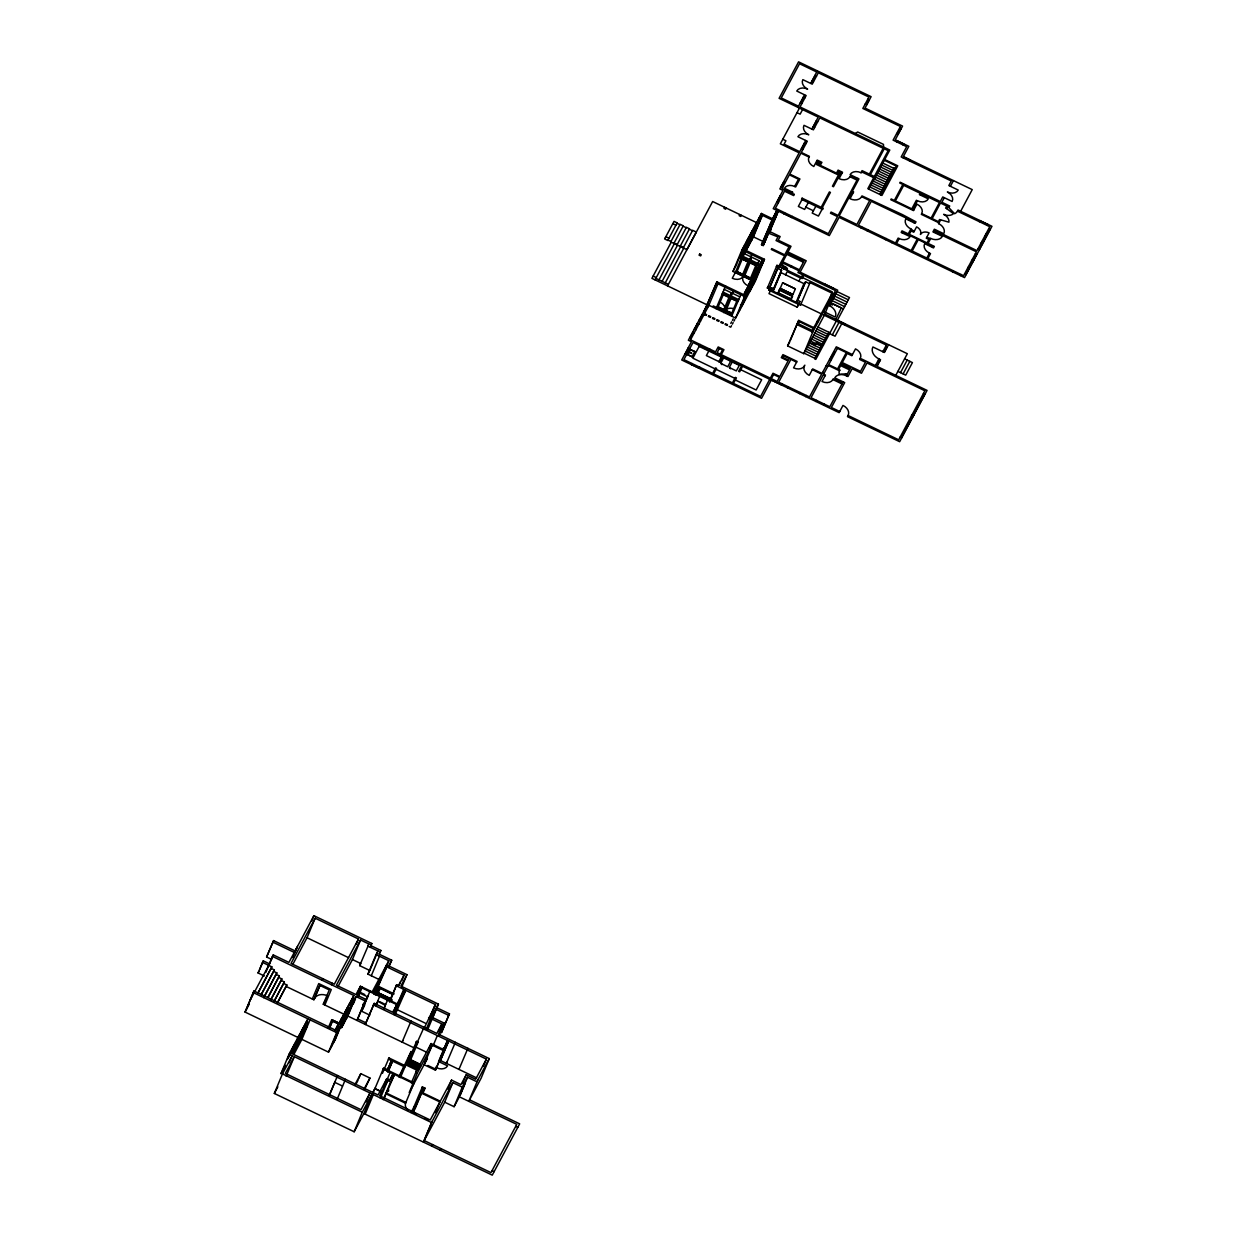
<?xml version="1.0" encoding="UTF-8"?>
<svg xmlns="http://www.w3.org/2000/svg" width="1237" height="1237" viewBox="0 0 1237 1237"><rect width="100%" height="100%" fill="white"/><g stroke="black" fill="none" stroke-linecap="round" stroke-linejoin="round"><path stroke-width="1.5" d="M828.759 301.534L832.285 291.87L776.991 265.321L776.388 266.45L778.212 267.331L768.687 289.891L770.512 290.772L771.702 287.912L773.79 288.901L772.677 291.004L796.674 302.524L805.565 281.773L809.477 283.66L810.034 282.608L833.243 293.757L824.29 315.28L803.787 353.658L787.613 345.896L798.7 320.383L813.822 327.65L812.044 331.717M264.331 975.962L258.069 972.962L263.28 960.855L269.542 963.87L250.245 999.96M259.615 969.669L263.28 960.855M271.645 959.433L266.589 957.005L273.593 940.599L295.519 951.114L297.452 946.46M273.593 940.599L266.589 957.005M298.117 1037.549L245.034 1012.067L253.987 990.992L335.382 1030.065L353.859 995.491L272.465 956.417L273.269 954.902L288.932 962.417L313.904 915.674L371.811 943.475L370.342 947.032M245.854 1010.536L253.987 990.992M265.8 972.437L272.465 956.417M269.542 963.87L273.269 954.902M258.038 993.095L271.862 966.886L262.46 962.371M261.409 994.471L274.367 969.901L271.228 968.401M263.914 997.47L276.856 972.916L273.733 971.416M268.182 997.192L279.361 975.931L276.238 974.431M270.687 1000.207L281.866 978.946L278.742 977.446M292.643 957.593L296.648 947.975M274.057 1001.583L284.371 981.962L281.232 980.446M311.678 921.008L313.904 915.674M277.444 1002.944L286.876 984.977L283.737 983.461M292.844 964.319L307.039 937.739L315.172 918.194L358.483 938.991L356.271 944.31M304.256 1027.7L307.951 1018.824L289.071 1054.156L280.938 1073.701L285.376 1065.413M287.278 1059.506L306.25 1022.35L303.111 1029.88M312.327 999.001L318.744 983.585L331.269 989.6L324.852 1005.016M288.329 1057.295L290.571 1051.914L292.659 1052.919L295.705 1047.213L293.463 1052.594M291.932 1050.259L293.617 1046.224M444.702 1102.182L454.087 1106.698L462.236 1087.153L452.835 1082.638L444.702 1102.182L423.379 1142.091L431.512 1122.547L372.043 1093.987L363.894 1113.532L354.153 1131.762L274.32 1093.446L282.453 1073.902L292.21 1055.656L289.071 1054.156M292.179 1050.074L294.421 1044.693M295.798 1043.038L297.468 1039.003M286.242 986.492L313.889 999.759L319.873 985.41L329.258 989.925L323.29 1004.274L343.979 1014.201M296.602 1041.508L298.287 1037.472M313.889 999.759L320.012 985.487M301.333 1031.782L296.803 1041.43M300.467 1034.287L302.137 1030.251M289.242 1062.769L292.21 1055.656M302.941 1029.942L305.183 1024.561M286.149 1076.205L294.298 1056.661L369.956 1092.982L366.245 1101.873M293.648 1054.821L301.905 1039.358L310.039 1019.814L291.978 1053.646L378.074 1094.961L386.794 1078.633L389.67 1080.009L393.01 1073.731L383.099 1068.984L383.516 1068.211L386.64 1069.727L387.351 1068.397L388.387 1068.892L387.691 1070.221L414.039 1082.87L405.566 1103.203A9.277 6.881 22.6 0 0 408.055 1110.501M338.118 986.337L352.437 959.541L360.57 939.996L368.92 944.001L359.673 965.633L369.848 970.519L367.915 974.122L379.125 979.518M328.253 1027.901L331.748 1019.675L339.556 1023.416L331.748 1019.675M329.444 1028.133L332.49 1020.896L338.211 1023.633L335.32 1030.591M329.599 1027.854L332.49 1020.896M341.118 1024.762L338.072 1030.467L335.985 1029.462L336.959 1027.127L339.046 1028.133L330.897 1047.677M337.577 1027.236L340.005 1021.422L342.092 1022.427L333.944 1041.971M348.788 1010.413L342.695 1021.808L340.608 1020.819L341.567 1018.484L343.654 1019.489L335.521 1039.034L328.516 1052.146L301.905 1039.358M340.376 1023.185L341.783 1019.597M328.516 1052.146L336.65 1032.601L355.947 996.496L365.07 1000.872L356.936 1020.432L357.756 1018.901L365.889 999.357L357.014 995.105L361.08 987.497L396.814 1004.66L394.603 1009.995M341.52 1021.855L345.618 1012.021L340.283 1022.071M340.577 1025.226L342.572 1020.448M343.917 1016.922L349.236 1004.135L351.323 1005.14L343.19 1024.684M349.87 1004.258L352.282 998.445L354.37 999.434L346.236 1018.994M350.164 1004.382L353.859 995.491M339.928 1026.818L341.613 1027.638L349.746 1008.078L347.659 1007.088L340.608 1020.819M341.613 1027.638L347.813 1016.041L355.947 996.496M357.478 993.342L360.446 986.245L372.182 991.873L388.835 960.716L376.048 954.577L377.981 950.975L367.806 946.089L368.92 944.001M353.318 1003.98L355.545 998.661M357.385 996.388L361.08 987.497M358.111 997.099L362.271 987.111M367.915 974.122L376.048 954.577M369.848 970.519L377.981 950.975M379.403 954.005L380.872 950.449L370.698 945.563L371.811 943.475M371.301 975.761L379.434 956.216M369.817 1015.144L361.544 1011.186L370.095 990.868M361.962 1010.428L367.93 996.079L367.528 996.836L359.704 993.079L360.106 992.321L364.791 994.579M329.351 1095.023L337.624 1075.556M329.49 1095.101L334.794 1082.344M373.914 994.223L379.836 979.998M382.156 975.56L386.593 964.891L406.942 974.663L401.762 987.111M388.928 999.697L375.151 993.095L383.284 973.55M385.867 967.829L388.835 960.716M375.151 993.095L386.825 966.917L404.051 975.189L401.824 980.508M388.774 967.303L391.727 960.206L378.939 954.067L380.872 950.449M374.239 1003.362L365.286 1024.437L374.239 1003.362L392.763 1012.253L396.814 1004.66M375.847 1005.619L380.006 995.63M337.314 1098.858L345.448 1079.313M383.934 1008.542L387.83 999.388M383.686 1009.377L385.001 1006.191M389.469 1001.707L396.644 984.729L398.469 985.611L404.051 975.189M389.732 1001.831L396.644 984.729M358.715 1078.695L360.802 1073.654L369.94 1078.045L364.544 1089.642M399.025 985.363L400.51 981.807M394.155 1010.815L396.319 1005.604L397.386 1006.129L393.892 1014.51M397.525 1004.135L403.695 989.337M401.035 998.723L404.746 989.847L396.134 985.703M395.144 1014.634L405.813 990.358L435.517 1004.614L430.352 1017.061M354.153 1131.762L362.286 1112.218L372.043 1093.987M372.801 1093.446L374.796 1088.684L381.305 1091.807M383.516 1068.211L374.966 1088.529L382.017 1091.9M365.178 1114.135L373.311 1094.59M382.465 1073.314L388.99 1057.96L405.427 1065.846L406.324 1063.696L417.286 1068.954L411.333 1082.916M387.444 1069.804L391.51 1060.604L388.387 1059.104L388.99 1057.96M387.073 1071.257L391.51 1060.604M387.954 1070.051L390.923 1062.939M387.738 1072.077L392.562 1061.099L404.824 1066.99L412.632 1052.362L411.071 1051.605L398.809 1076.901M716.177 283.397L706.714 305.864L708.275 306.621L717.955 283.768L744.566 296.54L735.598 318.064L708.987 305.292L690.509 339.866L715.558 351.88L718.202 346.948L723.939 349.7L721.295 354.648L770.342 378.182L772.986 373.249L779.774 376.512L788.093 360.926L781.305 357.663L782.928 354.632L797.03 361.39L793.566 367.853A8.69 6.448 22.6 0 0 804.437 365.905L804.854 365.147M388.124 1071.768L392.562 1061.099M772.414 218.717L761.435 213.444L741.937 249.92L762.286 259.693L743.607 294.653L716.996 281.881L703.93 311.693M383.362 1086.875L386.794 1078.633M387.181 1079.468L390.15 1072.355M380.362 1098.286L387.753 1080.519L390.629 1081.896L383.223 1099.662M390.799 1079.066L393.01 1073.731M384.073 1098.487L394.588 1074.489L413.699 1083.658L414.039 1082.87M718.109 306.931L723.444 294.22L729.181 296.973L723.846 309.683L718.109 306.931L723.846 309.683M757.632 264.424L750.983 280.088L732.984 271.444L741.937 249.92M736.015 265.445L746.514 241.849M741.829 251.451L743.468 247.555L745.03 248.297L748.076 242.607M739.741 258.116L743.824 248.297M739.865 258.224L741.906 253.322M743.282 250.044L745.323 245.142M399.597 1077.272L404.035 1066.619M744.952 247.616L747.009 242.715M749.282 237.241L750.364 234.628M743.947 250.91L745.942 246.117L744.38 245.359M749.545 237.025L751.184 233.113L752.745 233.855L755.792 228.165L754.23 227.407L749.545 237.025L751.122 237.767M400.386 1077.643L406.324 1063.696M408.179 1058.563L411.071 1051.605M747.457 243.674L749.498 238.756M742.123 257.342L749.792 238.896M751.679 233.963L756.456 224.098L756.085 224.995M406.076 1064.763L406.942 1063.124L417.905 1068.381L417.024 1070.02M407.329 1063.619L407.885 1062.258L418.848 1067.531M410.143 1061.037L418.121 1042.095L416.56 1041.353L409.71 1057.573L411.272 1058.331L409.014 1061.052M736.974 271.63L742.215 259.074L747.952 261.827L742.71 274.382L736.974 271.63L742.71 274.382M742.324 253.956L743.885 254.714L744.488 253.276L742.958 256.121M419.157 1067.237L408.195 1061.98L407.638 1063.341L408.519 1061.686L419.467 1066.959M759.363 218.408L761.435 213.444M412.632 1052.362L408.581 1062.475L409.772 1060.542L420.719 1065.815M747.736 247.493L756.704 225.969L755.142 225.227M408.89 1062.196L409.447 1060.836L420.41 1066.093M748.555 245.977L757.508 224.454L755.946 223.696M419.791 1064.485L410.39 1059.97L409.834 1061.331L411.117 1058.918M412.338 1053.259L424.059 1027.282M751.601 240.272L760.554 218.748L758.992 218.006M745.463 251.76L753.426 236.855L762.379 215.331L772.166 220.031L761.497 244.756L763.198 245.575L777.114 214.001L775.584 213.274L772.336 219.351L773.867 220.093M424.183 1028.194L435.517 1004.614M429.347 1018.716L435.269 1004.49M729.892 296.818L730.495 295.674L723.073 292.102L722.454 293.246L729.892 296.818L731.531 292.86M730.495 295.674L731.593 293.045M730.526 296.756L723.769 312.59M738.164 300.854L730.68 297.189L732.922 292.102L732.319 293.246M426.27 1029.199L430.708 1018.53M725.933 310.688L731.856 313.1L725.933 310.688L731.082 298.303M432.378 1018.19L437.604 1005.619M427.615 1029.849L432.053 1019.18L428.62 1017.525M432.502 1018.314L438.424 1004.104L400.85 986.059L406.942 974.663M749.174 260.713L749.792 259.569L742.355 256.013L741.752 257.141L749.174 260.713L751.431 255.626L750.813 256.77L743.391 253.198M757.029 265.553L741.473 257.853L749.297 261.61L743.159 276.33A8.69 6.448 22.6 0 1 732.289 278.263L735.938 271.429M749.962 261.084L751.601 257.141L759.039 260.713L757.4 264.656L749.962 261.084L751.663 257.327M744.798 275.387L750.101 262.739L755.838 265.491L750.534 278.139L744.798 275.387L750.534 278.139M731.67 313.44L737.005 300.73L732.706 298.658M740.36 295.674L731.685 316.177L732.118 315.373L716.47 307.858L716.037 308.662L725.609 286.01M761.497 244.756L772.166 220.031M432.208 1045.172L417.348 1073.005L409.2 1092.549L424.075 1064.717L432.208 1045.172L443.557 1050.615L435.424 1070.16L424.075 1064.717M772.321 220.263L776.48 211.125L778.011 211.852L769.058 233.376L767.528 232.633M763.646 244.71L772.027 222.737M763.198 245.575L772.151 224.052L770.45 223.232M429.038 1048.512L431.11 1043.564L442.846 1049.192L443.65 1047.677L444.825 1048.234L435.424 1070.16M744.318 295.829L748.138 286.644L749.699 287.386M757.4 264.656L759.101 260.883M438.919 1031.009L441.872 1023.896L432.053 1019.18M433.213 1045.481L437.341 1035.57M738.999 311.399L746.452 293.463L744.89 292.721L756.255 271.444L757.833 272.186M754.756 276.763L759.518 265.352L742.045 305.694L740.468 304.951M439.073 1035.57L444.253 1023.138L431.512 1017.015L438.424 1004.104M758.157 269.62L762.286 259.693M448.66 1015.345L441.393 1032.802L449.479 1013.83L436.738 1007.722L435.919 1009.237L448.66 1015.345L449.479 1013.83M761.08 266.11L753.611 284.046L752.05 283.288M762.379 215.331L744.117 249.534L764.466 259.306L755.498 280.814L735.598 318.064M422.776 1093.462L424.987 1088.127L422.374 1086.875L413.838 1107.192L415.4 1107.935L412.972 1112.496L416.39 1114.135M412.972 1112.496L423.533 1088.39L421.972 1087.632L422.374 1086.875M415.4 1107.935L423.533 1088.39M373.419 1004.892L447.516 1040.456L438.563 1061.516L447.562 1065.846A8.69 6.448 22.6 0 1 436.692 1067.778L435.517 1067.222M444.562 1047.569L447.516 1040.456M448.691 1041.013L439.738 1062.088L448.691 1041.013L486.388 1059.119L483.435 1066.232M768.44 288.468L767.419 287.974L776.991 265.321M768.687 289.891L777.64 268.383L784.583 255.843L771.285 249.457L771.733 248.591L784.722 254.837L789.02 246.781L776.047 240.55L777.965 236.932L769.058 233.376M771.702 287.912L768.997 293.617L797.169 307.147L799.891 301.426L797.803 300.436M772.677 291.004L781.568 270.254L777.64 268.383M773.79 288.901L781.568 270.254M773.202 291.252L780.964 272.604M435.455 1112.635L439.893 1101.966L421.106 1092.951M432.332 1121.016L424.198 1140.56L490.981 1172.63L516.772 1124.371L459.375 1096.817L467.509 1077.272L476.894 1081.772L489.28 1058.594L438.362 1034.147L444.253 1023.138M780.222 288.376L782.634 282.747L795.36 288.855L792.948 294.483L780.222 288.376L792.948 294.483M447.871 1089.008L451.567 1080.117L460.953 1084.633L466.241 1074.752L475.627 1079.252L486.388 1059.119M458.942 1069.402L467.895 1048.327M462.53 1083.627L466.241 1074.752M460.179 1095.302L465.359 1082.854M796.164 302.261L803.926 283.613M796.674 302.524L805.565 281.773M797.169 307.147L799.891 301.426M477.714 1080.257L468.761 1101.332L481.147 1078.154L489.28 1058.594M798.685 304.302L800.525 305.183L810.034 282.608M790.428 340.237L798.7 320.383M803.787 353.658L812.74 332.135L833.243 293.757M686.813 354.169L692.55 356.921L695.194 351.633L689.488 349.174M735.381 272.465L744.89 249.905M258.069 972.962L258.873 971.432M245.034 1012.067L249.364 1003.949M257.775 993.234L271.862 966.886M261.162 994.594L274.367 969.901M263.667 997.61L276.856 972.916M671.258 242.158L651.914 278.356L707.224 304.92M267.934 997.331L279.361 975.931M673.871 243.411L683.272 225.814L680.149 224.314L670.748 241.911L686.922 249.673M655.053 279.871L674.335 243.766M270.424 1000.346L281.866 978.946M315.172 918.194L291.02 963.422L334.315 984.204L358.483 938.991M676.995 244.911L686.411 227.314L689.519 228.814L680.103 246.41M658.996 279.84L677.474 245.266M273.81 1001.707L284.371 981.962M662.12 281.356L680.597 246.766M277.196 1003.083L286.876 984.977M683.257 247.926L692.658 230.314L696.323 232.077M665.259 282.856L683.736 248.281M667.578 285.871L712.651 201.523L756.843 222.737M724.65 207.275L724.032 208.419L725.609 209.177L726.212 208.032M322.037 980.214L322.842 978.699M288.144 1057.867L292.55 1049.625M292.953 1048.651L295.226 1044.384M300.668 1034.209L302.184 1031.364M739.772 214.542L739.169 215.686L740.731 216.429L741.35 215.3M797.88 107.341L804.576 94.801M810.668 83.405L817.363 70.865M800.571 102.918L803.617 97.213M812.137 81.255L815.183 75.55M799.442 108.098L780.346 143.817L799.133 152.831L779.851 188.936L782.975 190.436L773.233 208.682L829.316 235.602L839.073 217.356L964.551 277.598L991.966 226.309L958.057 210.027L957.438 211.171A9.277 6.881 22.6 0 1 954.608 213.707L947.789 206.533L946.676 208.62L953.449 213.723A8.69 6.448 22.6 0 1 943.63 214.326A8.69 6.448 22.6 0 1 948.934 222.181L939.532 219.521L938.419 221.609L932.157 218.609L940.476 203.023L946.738 206.038L945.625 208.125L946.676 208.62M331.423 984.729L332.227 983.199M274.32 1093.446L277.861 1086.813M294.298 1056.661L285.36 1073.376L361.018 1109.697L369.956 1092.982M323.29 1004.274L327.016 997.285M802.566 109.598L800.138 114.16L796.999 112.66M360.57 939.996L336.402 985.209L355.978 994.594L360.446 986.245M716.996 281.881L715.682 284.34L717.244 285.098L717.955 283.768M708.043 303.39L688.344 340.252L691.468 341.752L681.726 359.998L761.559 398.314L771.3 380.084L781.32 384.645M689.921 337.902L692.967 332.212M694.591 329.166L697.637 323.46M699.261 320.429L702.307 314.724M685.344 353.844L688.39 348.154M359.673 965.633L360.787 963.546L352.437 959.541M687.865 354.663L689.117 352.313M689.241 352.066L690.493 349.731L694.73 351.633M751.926 235.386L748.88 241.076L747.318 240.334L745.695 244.246L748.741 238.54L748.37 239.437L749.931 240.194M732.984 271.444L736.572 264.703M744.164 250.786L746.452 246.503L744.875 245.761M746.885 245.885L750.302 239.298L748.23 238.138M750.735 238.664L754.168 232.077L752.591 231.319M754.601 231.443L758.018 224.856M749.158 244.539L752.204 238.834L750.627 238.092M691.576 353.009L691.297 353.504M740.02 261.935L740.839 260.419M743.885 254.714L744.689 253.198M723.444 294.22L729.181 296.973M742.215 259.074L747.952 261.827M805.735 140.477L799.751 151.687L784.088 144.172L785.912 140.755L782.789 139.255M811.828 129.081L818.229 117.113L779.094 98.326L798.576 61.85L871.111 96.672L865.019 108.067L902.577 126.097L895.279 139.781L908.839 146.291L903.366 156.558L972.236 189.617L960.654 211.28M781.521 186.4L783.964 181.839M801.731 148.595L804.777 142.889M813.312 126.932L816.358 121.226M692.163 356.735L694.807 351.787M700.173 344.505L692.859 358.173L715.032 368.827M777.145 201.956L780.191 196.266M338.211 1023.633L332.351 1021.174M335.985 1029.462L339.031 1023.757M348.262 1006.47L351.308 1000.764L353.395 1001.769L350.349 1007.475M691.375 364.621L691.993 363.492M341.489 1024.7L347.705 1013.01M749.297 261.61L743.159 276.33A8.69 6.448 22.6 0 0 747.937 285.778L751.586 278.943M730.68 297.189L731.283 296.045L738.721 299.617L738.102 300.761M772.336 219.351L776.48 211.125M333 1042.652L336.047 1036.962M345.278 1019.659L348.324 1013.969M750.101 262.739L755.838 265.491M778.011 211.852L772.615 223.201M766.476 235.185L767.713 231.968M794.278 194.425L793.675 195.57L784.536 191.194L775.398 208.28L828.357 233.716L837.495 216.614L830.46 213.228L831.078 212.068L838.129 215.454L857.009 180.107L849.958 176.721A8.69 6.448 22.6 0 1 839.088 178.669L842.536 172.237L838.098 170.103L836.49 173.118L820.301 165.356L821.925 162.341L817.224 160.083L813.791 166.516A8.69 6.448 22.6 0 1 808.998 157.068L809.4 156.326L801.313 152.445L807.297 141.234L797.911 136.719A8.69 6.448 22.6 0 1 808.782 134.787A8.69 6.448 22.6 0 1 804.004 125.324L813.389 129.839L819.791 117.871L883.187 148.285L869.379 174.139L862.065 170.629L860.967 172.701A8.69 6.448 22.6 0 0 850.097 174.649L858.957 178.901L852.355 191.271L853.654 191.905L850.005 198.74A9.277 6.881 22.6 0 0 861.601 196.668L869.688 200.549L856.901 224.485L839.15 215.965L851.953 192.029L853.252 192.663M763.136 244.462L765.811 239.452L764.667 238.911M791.757 191.781L791.154 192.926L782.016 188.55L789.345 174.834L798.468 179.226L794.602 186.462A8.118 6.015 22.6 0 0 784.459 188.287L792.809 192.292L792.206 193.405L794.293 194.41M699.199 368.379L699.817 367.25M709.822 349.128L706.373 355.591L718.898 361.606M737.005 300.73L732.52 298.998M783.933 213.815L784.536 212.671M365.07 1000.872L365.889 999.357M361.544 1011.186L364.095 1006.423M744.566 296.54L764.466 259.306M386.825 966.917L373.218 992.383L397.232 1003.903L404.746 989.847M743.669 298.689L763.569 261.455M730.789 323.383L731.608 321.867M732.412 320.352L733.232 318.821M388.681 965.896L391.727 960.206M731.546 325.656L730.727 327.186L729.165 326.429M732.35 324.14L733.17 322.625M733.974 321.094L734.793 319.579M379.465 986.94L376.419 992.646L392.083 1000.161M377.517 992.445L391.603 999.202L377.517 992.445L379.945 987.884L392.469 993.899M791.757 217.573L792.36 216.429M378.244 992.321L379.295 990.636M379.419 990.265L379.945 987.884M802.024 199.574L798.36 206.424L804.622 209.424L808.287 202.59M377.641 1001.212L385.264 1005.356M375.785 1005.403L377.44 1002.31M723.939 357.292L720.692 363.369L727.727 366.755L730.974 360.678M721.341 363.678L721.805 364.621L721.588 363.802M866.642 104.542L869.07 99.996M779.758 267.64L791 246.302L778.212 240.164L780.145 236.545L769.971 231.659L771.084 229.572L769.553 228.845M390.753 998.321L392.794 994.533L380.269 988.518M781.954 268.414L783.469 265.584M732.536 361.436L729.289 367.513L736.34 370.899L739.587 364.807M815.848 206.223L812.199 213.058L818.461 216.058L822.11 209.223M729.938 367.822L730.418 368.765L730.201 367.946M855.355 133.503L857.643 131.988L883.481 144.389L883.527 147.033M785.526 274.784L787.211 271.63L800.525 278.016L798.839 281.17M782.634 282.747L795.36 288.855M791.092 266.991L791.587 266.032M354.772 1084.957L360.802 1073.654M405.813 990.358L393.83 1012.778L436.8 1033.405L441.872 1023.896M356.287 1083.612L358.003 1080.38M393.706 1014.17L395.221 1011.325M849.958 176.721L850.36 175.994L857.396 179.365L857.921 178.406M363.864 1089.41L369.94 1078.045M801.004 277.861L802.643 274.8L797.942 272.557L804.035 261.146L787.474 253.198M802.071 278.65L803.818 275.372L835.516 290.587L827.862 304.905L829.424 305.663A10.437 7.731 22.6 0 1 835.161 317.012L824.213 311.755M372.136 1093.647L375.368 1087.771M411.055 1021.035L402.102 1042.111L402.906 1040.58M800.525 305.183L801.081 304.132L821.538 313.951M387.753 1080.519L379.635 1095.719L430.244 1120.011L439.893 1101.966M861.601 196.668L862.003 195.91L902.484 214.62L916.014 221.84L915.194 223.356L905.809 218.841A9.277 6.881 22.6 0 0 910.911 228.938L914.143 231.443M390.629 1081.896L394.588 1074.489M897.954 134.153L901 128.447M868.884 189.184L889.79 150.048L800.045 106.954L806.137 95.558L796.752 91.043A8.69 6.448 22.6 0 1 807.622 89.11A8.69 6.448 22.6 0 1 802.844 79.647L812.23 84.162L818.322 72.767L868.931 97.058L862.838 108.454L900.412 126.499L893.099 140.168L906.659 146.677L901.185 156.944L951.268 180.989L948.841 185.55L958.227 190.065A8.69 6.448 22.6 0 1 947.356 191.998A8.69 6.448 22.6 0 1 952.134 201.461L942.749 196.946L940.306 201.507L900.134 182.226L899.732 182.983L902.855 184.483L894.336 200.44L891.197 198.941L890.795 199.698L913.494 210.599L916.942 204.136A8.69 6.448 22.6 0 1 921.72 213.599L931.121 218.099L939.44 202.528L921.178 193.761L920.467 195.09M769.739 379.326L760.6 396.428L733.464 383.408L736.417 377.888L735.366 377.393L732.428 382.898L713.641 373.883L716.579 368.379L715.543 367.868L712.605 373.388L683.906 359.611L693.045 342.51L721.728 356.287L718.79 361.792L719.841 362.286L722.779 356.782L741.566 365.796L738.613 371.316L739.664 371.811L742.602 366.307L772.615 380.702M787.613 345.896L789.794 341.799M896.748 141.93L897.366 140.786M416.56 1041.353L416.142 1042.111L418.121 1042.095M406.385 1064.485L407.267 1062.83L418.214 1068.103L417.348 1069.742M407.004 1063.913L408.195 1061.98M410.39 1059.97L409.2 1061.903L410.081 1060.264L419.467 1064.763M824.816 285.453L825.435 284.309M903.01 144.93L903.628 143.786M860.983 227.886L861.586 226.742M879.909 194.441L894.026 168.016L895.016 168.479M880.883 194.936L896.315 166.067L884.316 160.3M781.212 384.846L781.83 383.702M832.64 289.211L833.259 288.066M903.273 157.949L903.876 156.805M417.286 1068.954L416.668 1070.098L405.721 1064.841M431.11 1043.564L415.771 1072.247L417.348 1073.005M811.688 331.64L832.207 293.262M867.245 230.886L867.848 229.742M832.702 298.921L835.748 293.215M425.111 1062.49L427.445 1058.13M825.775 312.497L824.893 314.136L907.339 353.72L895.758 375.368M829.424 305.663L830.29 304.039L832.377 305.044L832.98 303.931M843.418 308.941L830.893 302.926L837.696 290.2L800.123 272.155L806.215 260.76L787.954 251.992M424.538 1063.851L426.873 1059.491M787.474 387.846L788.093 386.702M909.535 160.949L910.138 159.805M443.557 1050.615L444.825 1048.234M410.993 1112.511L414.24 1106.419M424.987 1088.127L422.559 1092.688L440.295 1101.208L451.567 1080.117M828.945 332.32L814.735 358.916L815.786 359.41L836.289 321.032M835.856 319.393L841.33 307.936L830.908 302.895M837.418 320.151L849.494 297.545L836.985 291.53M799.473 393.613L800.092 392.469M838.377 322.037L838.98 320.893M832.331 334.887L839.026 322.347M455.371 1042.312L446.418 1063.387L447.237 1061.872M885.506 239.653L886.109 238.509M841.763 323.661L835.068 336.201L829.594 333.573M805.735 396.613L806.354 395.469M844.639 325.037L845.242 323.908M891.769 242.668L892.372 241.524M917.421 200.781L916.37 200.286L911.808 208.837L895.372 200.951L903.69 185.364L920.127 193.25L919.416 194.58L928.291 198.848A8.69 6.448 22.6 0 1 917.421 200.781L912.86 209.331L913.896 209.842M910.911 228.938L908.267 233.87L902.005 230.871L901.185 232.386L910.061 236.638A8.69 6.448 22.6 0 1 899.191 238.586L896.547 243.519L911.159 250.539L917.251 239.143L902.639 232.123L902.237 232.881M815.91 401.499L816.528 400.355M431.512 1122.547L452.835 1082.638M914.158 222.846L914.56 222.088L871.25 201.306L858.463 225.242L895.511 243.024L898.139 238.092L899.191 238.586M839.737 411.504L831.388 407.499L844.701 382.604L834.774 377.842A9.277 6.881 22.6 0 1 846.371 375.77L847.082 374.44L845.783 373.821L839.397 374.378A6.958 5.164 22.6 0 1 839.521 370.806L828.311 365.425L823.641 374.162L825.466 375.043L822.002 381.506A8.69 6.448 22.6 0 0 832.888 379.558L833.29 378.8L842.412 383.192M921.72 213.599L921.318 214.357L938.017 222.366L938.651 223.634A9.277 6.881 22.6 0 1 943.754 233.716L934.352 229.216L932.93 231.876L942.331 236.375A9.277 6.881 22.6 0 1 930.734 238.447L926.668 237.458M823.734 405.257L824.352 404.112M462.236 1087.153L467.509 1077.272M431.728 1146.096L432.548 1144.581M454.087 1106.698L459.375 1096.817M845.783 373.821L847.5 373.682L849.525 369.878L840.65 365.626L838.624 369.43L840.186 370.172M843.124 381.862L829.826 406.741L811.039 397.726L823.223 374.919L825.048 375.801M944.31 197.704L941.867 202.265L949.707 206.022L949.088 207.151M950.403 186.308L953.449 180.602M860.287 358.343L859.669 359.472L865.421 362.24L860.535 371.347L842.273 362.58L847.159 353.473L851.845 355.715L855.509 348.88A8.69 6.448 22.6 0 1 860.287 358.343L875.409 365.611L878.966 358.946A11.009 8.164 22.6 0 1 872.92 346.978L884.393 352.483L888.553 344.69M440.078 1150.101L440.898 1148.585M930.734 238.447L928.09 243.395L934.352 246.395L933.533 247.91L924.673 243.658A8.69 6.448 22.6 0 0 929.451 253.121L930.502 253.616L927.858 258.548L963.592 275.712L976.395 251.776L934.383 231.613L933.981 232.37M935.404 229.711L935.002 230.469L976.998 250.632L989.786 226.696L957.438 211.171M938.651 223.634L940.584 220.016M929.451 253.121L926.807 258.054L912.195 251.034L918.287 239.638L932.899 246.658L932.497 247.415M774.176 381.46L839.134 412.648L842.985 405.427A9.277 6.881 22.6 0 1 848.087 415.508L847.484 416.653L899.655 441.702L927.07 390.397L876.987 366.353L880.528 359.704L878.966 358.946M882.831 351.741L886.372 345.077L823.239 314.77M877.28 365.178L879.708 360.632M884.641 351.416L887.068 346.855M952.552 271.846L953.155 270.702M979.348 221.686L979.967 220.542M900.505 372.631L907.2 360.091M903.118 373.883L909.813 361.343M960.376 275.604L960.994 274.459M987.188 225.443L987.791 224.299M965.911 274.444L968.958 268.738M969.777 267.223L972.823 261.517M973.627 260.002L976.673 254.296M979.317 249.364L982.364 243.658M983.168 242.143L986.214 236.437M987.033 234.922L990.079 229.216M901.479 437.682L912.751 416.591M913.463 415.261L924.735 394.17M779.898 267.408L781.506 264.517L783.469 265.46M769.244 288.855L767.419 287.974L768.038 286.829L769.058 287.324M691.622 353.442L691.282 352.947M690.014 352.684L688.468 351.849L690.107 352.576M783.098 266.28L784.196 266.419A4.252 3.154 22.6 0 1 786.315 267.439L787.088 268.197A1.701 1.268 22.6 0 1 787.397 269.249A1.701 1.268 22.6 0 1 786.315 269.62L785.217 269.496A4.252 3.154 22.6 0 1 783.098 268.475L782.325 267.718M817.209 321.326L818.415 321.496M823.44 345.092L818.585 344.365L816.776 341.891L814.951 345.649L813.513 343.623L809.477 343.02L820.425 348.277M816.76 72.009L799.535 63.736L781.258 97.939L798.483 106.212M867.709 99.331L869.286 100.089M814.936 75.426L816.497 76.184M865.281 103.893L866.843 104.65M811.889 81.132L813.451 81.874M899.701 127.828L901.263 128.571M896.655 133.519L898.217 134.276M897.258 140.972L903.52 143.987M803.354 97.089L804.916 97.831M800.308 102.779L801.87 103.537M903.783 156.991L910.045 160.006M816.095 121.102L817.657 121.86M884.718 159.542L897.753 165.804L881.919 195.446L867.833 188.673L888.151 150.651L884.239 148.78L870.415 174.633L874.327 176.52M813.049 126.808L814.611 127.55M882.878 163.098L893.841 168.371M893.624 168.773L894.614 169.253M881.811 165.093L892.774 170.366M880.744 167.088L891.707 172.36M879.677 169.082L890.64 174.355M878.626 171.077L889.573 176.35M979.859 220.743L987.683 224.5M877.559 173.072L888.506 178.344M988.78 228.598L990.342 229.34M876.492 175.066L887.439 180.339M804.514 142.765L806.076 143.523M875.425 177.061L886.372 182.334M874.822 178.19L862.498 172.268L860.967 172.701M874.358 179.071L885.305 184.328M985.734 234.288L987.296 235.045M873.291 181.066L884.239 186.323M984.915 235.819L986.477 236.561M801.468 148.471L803.029 149.213M872.224 183.061L883.187 188.318M871.157 185.055L882.12 190.312M808.998 157.068L800.911 153.187L789.747 174.077L799.922 178.963L795.654 186.973L794.602 186.462M816.837 160.825L818.136 161.444L816.513 164.49L838.423 175.005L832.439 186.215L833.475 186.725L841.098 172.469L842.134 172.964M870.09 187.05L881.053 192.307M981.869 241.509L983.43 242.266M981.065 243.04L982.626 243.782M978.019 248.73L979.58 249.487M975.374 253.678L976.936 254.42M972.328 259.368L973.89 260.126M971.509 260.899L973.086 261.641M968.463 266.589L970.04 267.347M967.659 268.12L969.22 268.862M783.701 181.715L785.263 182.457M964.613 273.81L966.174 274.568M781.274 186.277L782.835 187.019M805.844 207.151L813.405 210.769M779.928 196.142L781.49 196.884M776.882 201.832L778.444 202.59M784.042 213.599L791.866 217.356M773.945 217.217L775.475 217.959L771.934 224.747L770.79 224.206M774.037 218.114L775.182 218.671M758.08 220.186L759.642 220.944L756.596 226.634L755.034 225.892L753.41 229.804L754.972 230.546M752.096 230.917L753.658 231.675L745.292 251.76L748.339 246.055L746.777 245.313M752.22 232.216L753.781 232.973M751.276 232.448L752.838 233.19M753.426 236.855L763.214 241.555M786.871 254.343L803.432 262.29M747.411 239.669L748.988 240.411M782.866 261.842L799.427 269.79M782.356 262.801L798.916 270.748M825.311 284.525L833.135 288.283M834.449 292.597L836.011 293.339M835.779 293.787L848.304 299.787M834.558 296.06L847.082 302.075M780.439 272.341L804.452 283.876M676.979 223.263L679.948 224.686M683.071 226.185L686.195 227.701M689.303 229.185L692.457 230.7M696.122 232.448L687.123 249.286M760.415 263.203L761.977 263.96M833.336 298.349L845.861 304.348M831.403 298.287L832.965 299.045M750.581 259.956L758.003 263.527M672.835 223.665L675.959 225.165M741.984 256.909L752.421 261.919M832.114 300.622L844.639 306.637M757.369 268.908L758.93 269.651M756.549 270.424L758.111 271.181M756.472 271.058L758.034 271.815L750.364 290.123L748.802 289.365M753.503 276.129L755.065 276.872M752.699 277.645L754.261 278.402M665.862 236.7L668.985 238.2M838.887 321.094L845.149 324.094M751.802 279.794L753.364 280.552M667.98 240.102L670.949 241.524M674.072 243.024L677.211 244.539M680.319 246.024L683.458 247.539M735.427 272.372L751.075 279.887M767.419 287.974L770.203 289.319M770.187 290.757L798.36 304.287M885.769 346.221L887.331 346.978M749.653 283.35L751.215 284.093M904.603 358.838L912.427 362.596L905.716 375.136L897.892 371.378M748.833 284.866L750.395 285.623M883.326 350.782L884.903 351.54M747.937 287.015L749.498 287.773M749.003 288.994L750.565 289.736M748.184 290.509L749.761 291.267M745.787 290.571L747.349 291.313M817.997 327.063L829.996 332.815M816.93 329.057L827.878 334.315M813.42 328.408L799.597 321.759L798.483 323.862L812.307 330.495M878.409 359.998L879.971 360.756M815.863 331.052L826.826 336.309M724.093 289.303L739.757 296.818M796.566 324.372L812.74 332.135M814.796 333.047L825.759 338.304M875.966 364.559L877.543 365.317M813.73 335.041L824.692 340.299M852.463 354.586L836.289 346.824L822.064 373.419L812.678 368.904L809.23 375.368A8.69 6.448 22.6 0 1 804.437 365.905M722.686 292.999L728.949 296.014M733.649 298.256L738.35 300.514M812.663 337.036L823.626 342.293M722.083 294.143L737.731 301.658M740.669 304.565L742.246 305.323M811.596 339.031L822.559 344.288M923.421 393.552L924.982 394.294M810.529 341.025L821.492 346.283M832.625 353.658L834.186 354.4M808.395 345.015L819.358 350.272M807.328 347.009L818.291 352.267M829.579 359.349L831.14 360.106M806.261 349.004L817.224 354.261M653.136 276.083L656.259 277.583M655.857 278.34L668.382 284.355M713.208 305.879L732.304 315.048M805.21 350.999L816.157 356.256M804.065 353.133L815.013 358.39M826.239 365.626L827.8 366.384M846.371 375.77L847.948 376.527L852.107 368.734L861.493 373.249L866.982 362.982L924.889 390.784L898.696 439.815L848.087 415.508M703.667 311.569L705.245 312.312M704.533 313.641L706.621 314.646M708.708 315.651L710.78 316.657M712.868 317.646L714.955 318.651M717.043 319.656L719.13 320.661M721.217 321.666L723.305 322.656M725.392 323.661L727.48 324.666M704.116 314.399L706.203 315.404M708.291 316.409L710.378 317.414M712.466 318.419L714.553 319.409M716.64 320.414L718.728 321.419M720.815 322.424L722.903 323.429M724.99 324.419L727.078 325.424M912.148 414.627L913.726 415.385M702.044 314.6L703.606 315.358M822.574 372.461L824.136 373.218M911.437 415.957L913.014 416.714M796.613 362.147L790.876 359.395L778.692 382.202L809.477 396.969L821.662 374.177L812.276 369.662M832.888 379.558L842.01 383.949M698.998 320.306L700.559 321.048M697.374 323.336L698.936 324.094M694.328 329.042L695.89 329.8M692.705 332.088L694.266 332.83M900.18 437.048L901.742 437.805M689.658 337.778L691.22 338.536M723.63 357.864L730.68 361.235M732.242 361.993L739.278 365.379M699.152 346.391L721.326 357.045M740.777 369.724L761.652 379.744L756.163 389.995L735.304 379.975M688.128 348.03L689.689 348.772M687.942 354.818L691.978 356.766M685.082 353.72L686.643 354.478M716.084 369.322L734.855 378.336M691.483 364.436L699.307 368.193M307.039 937.739L348.618 957.701M378.692 986.461L394.186 993.899M272.789 942.115L294.7 952.629M374.749 994.455L376.249 995.166M397.68 1009.902L425.389 1023.215M379.403 1001.583L385.666 1004.599M393.273 1011.309L394.34 1011.82M446.696 1041.971L447.871 1042.544M345.494 1012.299L342.448 1018.005M357.756 1018.901L366.106 1022.906M415.678 1046.997L426.641 1052.254M347.813 1016.041L415.122 1048.357M440.558 1060.573L476.647 1077.891M427.925 1065.49L434.713 1068.737M410.715 1059.692L420.101 1064.191M420.101 1066.387L409.138 1061.114L407.947 1063.047L408.828 1061.408L419.791 1066.665M407.576 1062.552L418.523 1067.825M406.633 1063.418L417.596 1068.675M253.168 992.522L336.65 1032.601M469.581 1099.801L519.664 1123.845L492.249 1175.15L363.894 1113.532M306.235 1022.04L308.322 1023.045M390.397 1062.691L391.433 1063.186M515.705 1126.366L517.793 1127.371M303.189 1027.746L305.276 1028.751M302.369 1029.261L304.457 1030.266M299.323 1034.967L301.411 1035.972M298.519 1036.482L300.606 1037.487M295.473 1042.188L297.56 1043.193M294.653 1043.703L296.741 1044.708M386.13 1092.936L405.891 1102.414L405.55 1103.249L386.439 1094.034M291.607 1049.409L293.695 1050.414M424.925 1118.233L428.342 1119.872M334.655 1082.282L342.479 1086.04M492.048 1170.635L494.135 1171.64M282.453 1073.902L362.286 1112.218M314.708 998.244A10.437 7.731 22.6 0 1 327.759 995.909M719.687 301.828A8.69 6.448 22.6 0 1 724.99 309.683M725.531 309.93A8.69 6.448 22.6 0 1 734.299 308.894M362.673 1004.32A8.69 6.448 22.6 0 1 364.807 1005.093M388.65 1089.735A8.69 6.448 22.6 0 1 388.418 1091.421M786.763 268.831L785.48 269.125A3.355 2.489 22.6 0 1 783.253 268.058L783.933 266.79A3.355 2.489 22.6 0 1 786.16 267.857L786.763 268.877M296.509 1045.698L294.267 1051.079L299.555 1039.992L296.509 1045.698M300.375 1038.477L298.132 1043.858L303.421 1032.787L300.375 1038.477M304.225 1031.256L301.983 1036.637L307.271 1025.566L304.225 1031.256M779.341 289.674L777.918 293.076L791.216 299.462L792.639 296.06L779.341 289.674M779.712 290.278L778.583 292.968L790.845 298.859L791.974 296.169L779.712 290.278M665.042 238.215L664.64 238.973L667.779 240.488L677.18 222.892L674.041 221.377L665.042 238.215M699.678 254.018L699.06 255.162L700.637 255.904L701.24 254.776L699.678 254.018M703.482 347.643L711.832 351.648L703.482 347.643M719.362 348.463L717.12 352.638L720.259 354.138L722.485 349.963L719.362 348.463M819.172 161.954L817.966 164.227L819.265 164.861L820.487 162.573L819.172 161.954M802.102 198.183L801.499 199.327L822.636 209.47L823.254 208.311L822.203 207.816L830.429 192.415L829.393 191.921L821.167 207.306L802.117 198.167M838.748 171.34L837.526 173.628L838.825 174.247L840.047 171.974L838.748 171.34M773.62 374.502L771.393 378.692L777.13 381.444L779.356 377.27L773.62 374.502M783.578 355.885L782.758 357.416L788.495 360.168L789.314 358.653L783.578 355.885M834.372 351.756L831.326 357.462L834.372 351.756M837.434 348.324L828.713 364.668L837.573 368.92L846.309 352.591L837.434 348.324M911.128 230.948L909.303 234.365L927.054 242.885L928.879 239.468L926.266 238.215L929.111 232.896A6.958 5.164 22.6 0 0 920.405 234.458A6.958 5.164 22.6 0 0 916.586 226.881L913.741 232.2L911.128 230.948M841.67 363.724L841.067 364.869L849.927 369.121L850.546 367.992L841.67 363.724"/></g></svg>
